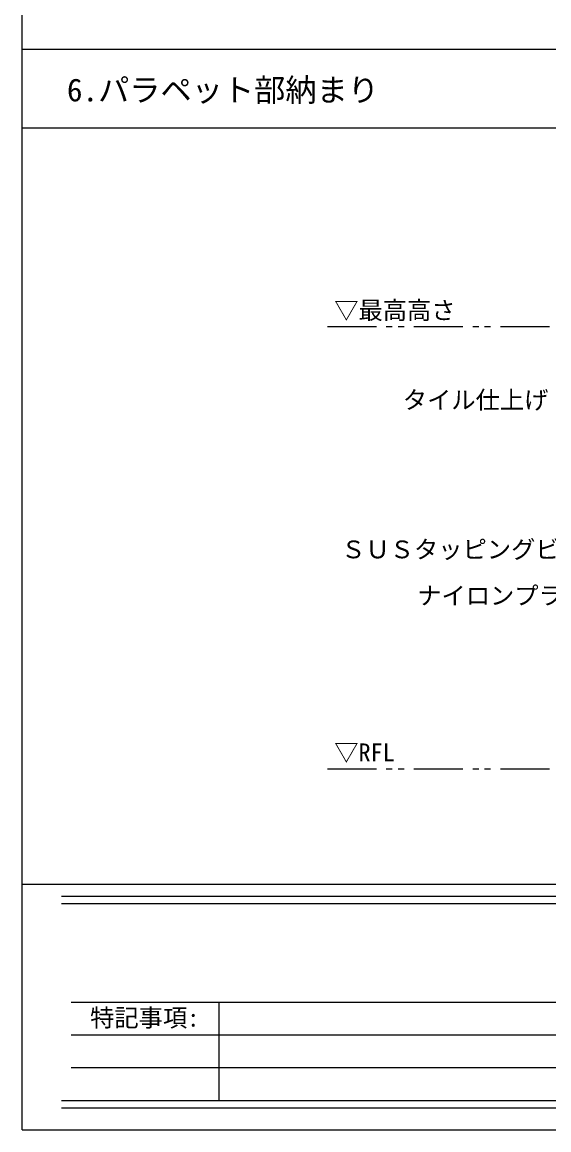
# Model space of a CAD drawing. Units: millimetres, scale not verified. Extents: x 3821 to 7821, y 4568 to 7368.
# Drawn here: x 3821 to 4357, y 4568 to 5696 of the extents above; entities that cross this region are included whole.
import ezdxf
from ezdxf.enums import TextEntityAlignment as Align

# ---------------------------------------------------------------- set-up
doc = ezdxf.new("R2010")
doc.units = ezdxf.units.MM
doc.header["$LTSCALE"] = 10
doc.linetypes.add('DOUBLE_CHAIN1', pattern=[8.8, 5, -1, 0.6, -0.6, 0.6, -1])
for name, color, linetype in [('0-0', 7, 'Continuous'), ('5-0', 7, 'Continuous'), ('5-2', 4, 'DOUBLE_CHAIN1')]:
    doc.layers.add(name, color=color, linetype=linetype)
doc.styles.add('ＭＳ ゴシック', font='')
doc.styles.get('ＭＳ ゴシック').set_extended_font_data('MS Gothic')

msp = doc.modelspace()

# ---------------------------------------------------------------- linework, layer by layer
at = {"layer": '0-0', "color": 2}
for q in [(3820.85, 7368.18), (7820.85, 4568.18)]:
    msp.add_line((3820.85, 4568.18), q, dxfattribs=at)
at = {"layer": '0-0'}
for p, q in [((3820.85, 5668.18), (6487.52, 5668.18)), ((3820.85, 5588.18), (6487.52, 5588.18)), ((3820.85, 4818.18), (7820.85, 4818.18)), ((3870.85, 4698.18), (4870.85, 4698.18)), ((4020.85, 4698.18), (4020.85, 4598.18)), ((3870.85, 4664.85), (4870.85, 4664.85)), ((3870.85, 4631.51), (4870.85, 4631.51))]:
    msp.add_line(p, q, dxfattribs=at)
at = {"layer": '0-0', "color": 3}
for p, q in [((3860.85, 4806.18), (7780.85, 4806.18)), ((7780.85, 4798.18), (3860.85, 4798.18)), ((3860.85, 4598.18), (7780.85, 4598.18)), ((7780.85, 4590.18), (3860.85, 4590.18))]:
    msp.add_line(p, q, dxfattribs=at)
at = {"layer": '5-2'}
for p, q in [((4131.31, 5385.82), (4881.31, 5385.82)), ((4131.31, 4935.82), (4881.31, 4935.82))]:
    msp.add_line(p, q, dxfattribs=at)

# ---------------------------------------------------------------- texts
at = {"layer": '0-0', "style": 'ＭＳ ゴシック'}
for s, height, p in [('6.パラペット部納まり', 23.28, (3866.4, 5608.18)), ('特記事項:', 18.1, (3889.98, 4667.82))]:
    msp.add_text(s, height=height, dxfattribs=at).set_placement(p, align=Align.BOTTOM_LEFT)
at = {"layer": '5-0', "style": 'ＭＳ ゴシック'}
for s, p in [('タイル仕上げ', (4208.08, 5296.76)), ('ＳＵＳタッピングビス', (4145.42, 5144.6)), ('ナイロンプラグ', (4222.73, 5097.53))]:
    msp.add_text(s, height=18.1, dxfattribs=at).set_placement(p, align=Align.BOTTOM_LEFT)
at = {"layer": '5-2', "color": 7, "style": 'ＭＳ ゴシック'}
for s, p in [('▽最高高さ', (4138.31, 5388)), ('▽RFL', (4138.31, 4938))]:
    msp.add_text(s, height=18.1, dxfattribs=at).set_placement(p, align=Align.BOTTOM_LEFT)

doc.saveas('drawing.dxf')
